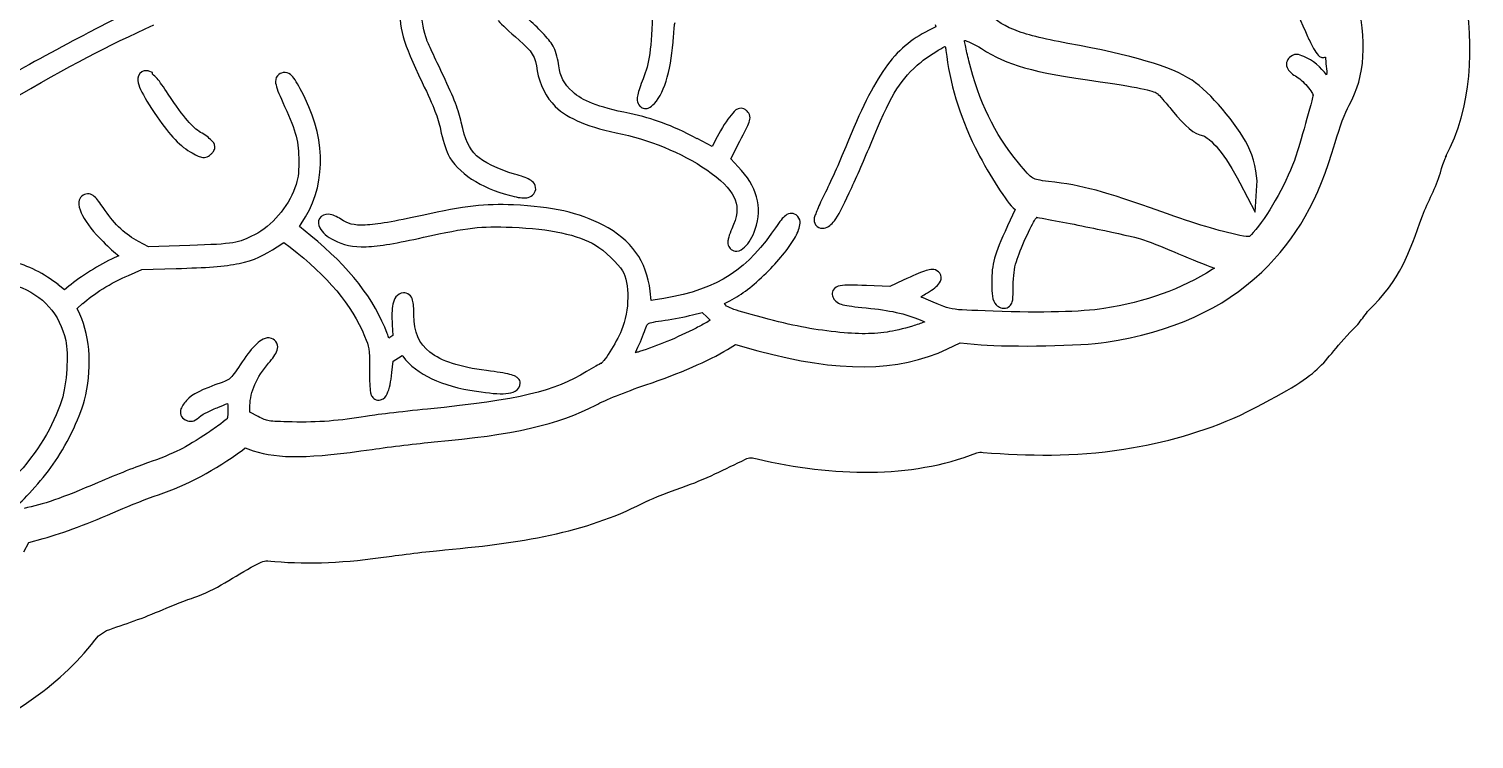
# Model space of a CAD drawing. Extents: x 3 to 1707, y 187 to 1378.
# Drawn here: x 133.8 to 267.7, y 419 to 484.7 of the extents above; entities that cross this region are included whole.
import ezdxf

# ---------------------------------------------------------------- set-up
doc = ezdxf.new("R2010")
doc.units = 0
doc.layers.add('Drawings', color=7, linetype='CONTINUOUS')

msp = doc.modelspace()

# ---------------------------------------------------------------- linework, layer by layer
at = {"layer": 'Drawings', "color": 7}
for points in [[(142.404992, 486.994788), (143.088861, 486.305511), (139.349647, 484.3645)], [(217.773701, 485.141554), (217.823342, 484.915409), (217.150502, 484.579042)], [(144.296425, 480.751624), (144.290777, 480.751624)], [(144.60513, 480.851879), (144.605268, 480.851004)], [(145.294514, 480.525789), (145.294514, 480.702245), (144.963609, 480.823646)], [(157.240288, 480.646993), (157.240279, 480.64688)], [(197.583039, 474.724724), (197.125287, 473.836913), (195.71343, 474.570318), (195.71343, 474.564671)], [(199.529876, 471.967388), (198.829462, 472.695288), (199.673267, 474.327487)], [(180.734887, 469.702773), (180.734887, 469.708419)], [(245.971866, 470.478076), (245.977514, 470.478076), (247.394885, 467.75956), (247.55482, 470.240976)], [(224.981884, 468.180202), (224.987531, 468.180202), (225.152972, 468.025768), (224.458074, 466.492808)], [(159.953701, 465.582043), (158.894809, 466.442242), (159.071291, 466.696056)], [(148.735956, 464.683165), (144.936077, 464.550753), (143.987485, 465.052564)], [(156.832163, 464.550781), (157.460882, 464.958831), (158.028931, 464.523226)], [(198.59783, 464.705215), (198.59783, 464.699568)], [(142.167506, 463.728865), (141.753877, 463.541399)], [(143.072077, 461.920521), (144.307451, 462.455393), (147.473099, 462.549126)], [(243.198266, 462.737411), (243.611894, 462.588624), (243.396812, 462.450848)], [(137.540367, 460.905606), (137.137767, 460.56924), (136.542139, 461.054478), (136.542139, 461.065771)], [(191.660114, 459.626911), (191.472592, 459.598678), (191.37331, 460.453372), (191.37331, 460.459018)], [(214.812217, 461.463855), (213.576842, 460.879349), (211.409422, 460.973083)], [(138.57166, 458.314223), (138.32899, 458.84359), (138.825345, 459.301273), (138.830993, 459.301273)], [(198.255989, 459.312255), (198.515206, 459.444668)], [(195.28871, 458.258887), (195.294357, 458.258887), (196.193179, 458.490707)], [(196.193179, 458.490707), (196.639902, 458.049568)], [(167.487271, 457.349195), (167.558965, 456.340096), (167.277695, 456.16364)], [(156.325029, 456.085887), (156.319382, 456.085887)], [(198.52595, 455.06157), (199.264969, 455.508242), (201.355177, 454.940282)], [(218.909627, 455.111091), (218.915275, 455.111091), (220.08447, 455.662507), (222.009226, 455.497062)], [(167.459695, 452.932303), (167.564483, 453.963452), (168.07187, 454.277769), (168.40829, 454.487257), (168.457931, 454.426556)], [(155.062062, 448.862252), (154.317528, 449.242746), (154.317528, 449.887896)], [(153.616772, 445.747855), (153.875989, 445.940968), (154.615009, 445.692801)], [(133.393033, 436.318498), (133.850782, 437.19527), (135.174397, 437.564725)], [(140.283737, 428.557788), (141.020759, 429.043337)]]:
    msp.add_lwpolyline(points, dxfattribs=at)
for points in [[(170.68643, 483.703569), (170.137981, 485.118488), (169.949424, 487.931047), (170.294861, 489.256383)], [(168.127449, 487.458598), (168.142415, 484.647789), (168.430391, 483.597667), (170.256266, 479.777279)], [(250.229494, 487.545357), (251.050912, 486.59693), (251.369975, 486.060026), (252.04395, 484.479465)], [(256.097842, 477.669864), (257.597149, 480.431237), (257.767927, 483.480868), (256.76517, 487.931837)], [(265.017245, 472.894132), (267.505586, 477.477288), (267.659817, 483.091198), (266.808326, 488.254511)], [(191.621082, 486.569121), (191.471454, 482.794301), (191.296265, 481.548215), (190.727643, 480.117457)], [(225.031296, 484.660692), (223.898408, 485.12947), (223.123835, 485.695313), (222.180007, 486.618246)], [(131.926436, 478.012837), (137.82356, 481.427971), (141.085863, 483.13781), (145.410766, 485.093106)], [(177.287523, 485.493872), (177.663667, 485.092344), (178.264787, 484.542819), (179.23434, 483.696228)], [(181.561777, 484.198039), (181.157489, 484.637851), (180.667569, 485.112926), (180.17198, 485.554516)], [(193.529268, 484.010686), (193.57826, 484.727942), (193.623129, 485.123061), (193.672657, 485.317558)], [(217.150502, 484.579042), (215.542471, 483.769775), (214.285117, 482.748168), (213.118991, 481.099566)], [(230.033458, 483.392414), (227.673492, 483.825958), (226.164184, 484.191913), (225.031296, 484.660692)], [(252.04395, 484.479465), (252.211905, 484.085644), (252.397592, 483.687617), (252.567882, 483.349049)], [(139.349647, 484.3645), (136.956172, 483.120786), (133.606265, 481.30863), (131.88225, 480.317064)], [(171.193818, 482.578658), (170.917602, 483.1744), (170.711101, 483.639932), (170.68643, 483.703569)], [(179.23434, 483.696228), (180.473134, 482.614514), (180.703343, 482.229022), (180.921949, 480.845385)], [(182.460732, 483.001445), (182.282442, 483.376801), (181.966062, 483.758199), (181.561777, 484.198039)], [(191.758933, 477.834744), (192.789648, 478.931196), (193.336335, 481.189713), (193.529268, 484.010686)], [(217.817805, 482.616067), (218.130384, 482.809462), (218.429692, 482.976318), (218.661609, 483.090294)], [(218.661609, 483.090294), (218.685046, 483.101587), (218.671775, 483.095941), (218.694703, 483.107234)], [(218.694703, 483.107234), (218.717858, 482.991197), (218.744994, 482.889841), (218.760891, 482.743284)], [(220.464711, 483.662603), (220.476288, 483.661361), (220.463652, 483.66424), (220.475724, 483.662603)], [(220.558458, 483.177364), (220.518475, 483.37076), (220.486595, 483.53468), (220.464711, 483.662603)], [(220.475724, 483.662603), (220.624618, 483.64284), (221.383985, 483.334), (222.053033, 482.907148)], [(220.878331, 481.776731), (220.755161, 482.280717), (220.640151, 482.781991), (220.558458, 483.177364)], [(241.543398, 479.973582), (239.567205, 481.276445), (236.042062, 482.28865), (230.033458, 483.392414)], [(252.567882, 483.349049), (252.73818, 483.010423), (252.867802, 482.758134), (253.014602, 482.56601)], [(172.19756, 480.439114), (171.827177, 481.220092), (171.470022, 481.982916), (171.193818, 482.578658)], [(182.907451, 481.303068), (182.843297, 481.870888), (182.674778, 482.550849), (182.460732, 483.001445)], [(216.10262, 481.369839), (216.498467, 481.732349), (217.192632, 482.22905), (217.817805, 482.616067)], [(218.760891, 482.743284), (219.084421, 479.764857), (219.993408, 476.755853), (221.468787, 473.74956)], [(225.483409, 472.319819), (223.242304, 475.048668), (221.798574, 478.01072), (220.878331, 481.776731)], [(222.053033, 482.907148), (224.547552, 481.315773), (226.519082, 480.768507), (233.033523, 479.841255)], [(250.571449, 482.091076), (250.452034, 481.971651), (250.336798, 481.814394), (250.295685, 481.611343)], [(251.21671, 482.366911), (250.966755, 482.375381), (250.700521, 482.219254), (250.571449, 482.091076)], [(251.895064, 482.173799), (251.641805, 482.279672), (251.466656, 482.357595), (251.21671, 482.366911)], [(253.985273, 480.480927), (253.514373, 481.164756), (252.707466, 481.834609), (251.895064, 482.173799)], [(253.014602, 482.56601), (253.165896, 482.368097), (253.215876, 482.187576), (253.571624, 482.080771)], [(253.571624, 482.080771), (253.688328, 482.045763), (253.796872, 482.094888), (253.908044, 482.124815)], [(253.908044, 482.124815), (253.862469, 481.697058), (254.097826, 480.802246), (253.996285, 480.50916)], [(144.290777, 480.751624), (144.015352, 480.58138), (143.909438, 480.219971), (143.932298, 479.952069)], [(144.605268, 480.851004), (144.486164, 480.834064), (144.376802, 480.800185), (144.296425, 480.751624)], [(144.963609, 480.823646), (144.853032, 480.864584), (144.724214, 480.867125), (144.60513, 480.851879)], [(145.72469, 480.1508), (145.578167, 480.336855), (145.428683, 480.408566), (145.294514, 480.525789)], [(157.240279, 480.64688), (157.085653, 480.587591), (156.859733, 480.453767), (156.754957, 480.21678)], [(157.913128, 480.60295), (157.710442, 480.709952), (157.430202, 480.719834), (157.240288, 480.646993)], [(158.392939, 480.156306), (158.253899, 480.345183), (158.115791, 480.495806), (157.913128, 480.60295)], [(173.885169, 476.082894), (173.645634, 477.187506), (173.216562, 478.290508), (172.19756, 480.439114)], [(180.921949, 480.845385), (181.114159, 479.629226), (181.753725, 478.346832), (182.587499, 477.553376)], [(184.164888, 478.92092), (183.393144, 479.617679), (183.016043, 480.34044), (182.907451, 481.303068)], [(213.118991, 481.099566), (211.952866, 479.450964), (210.86239, 477.184682), (209.484565, 473.820792)], [(211.762262, 474.002837), (213.634274, 478.54418), (214.349969, 479.764913), (216.10262, 481.369839)], [(250.295685, 481.611343), (250.254572, 481.408349), (250.309239, 481.192678), (250.400473, 481.032343)], [(250.400473, 481.032343), (250.582828, 480.711731), (250.862627, 480.523559), (251.249792, 480.287927)], [(253.996285, 480.50916), (253.991767, 480.495044), (253.989791, 480.495044), (253.985273, 480.480927)], [(143.932298, 479.952069), (143.95517, 479.684139), (144.050217, 479.423098), (144.191515, 479.11392)], [(144.191515, 479.11392), (144.474076, 478.495535), (144.97339, 477.683077), (145.724704, 476.58287)], [(146.756006, 478.678512), (146.307874, 479.352685), (145.984567, 479.82073), (145.72469, 480.1508)], [(156.754957, 480.21678), (156.650169, 479.979624), (156.676147, 479.75729), (156.727284, 479.538542)], [(156.727284, 479.538542), (156.829926, 479.100989), (157.07686, 478.540312), (157.526968, 477.553404)], [(159.424255, 478.281445), (158.966751, 479.207427), (158.671012, 479.778408), (158.392939, 480.156306)], [(170.256266, 479.777279), (171.397693, 477.388975), (171.716688, 476.5613), (171.960419, 475.41002)], [(190.727643, 480.117457), (190.468397, 479.465249), (190.304416, 479.007707), (190.22577, 478.63413)], [(233.033523, 479.841255), (237.019928, 479.273859), (238.104251, 478.952907), (238.366591, 478.716344)], [(246.711013, 473.935502), (245.670359, 475.97064), (243.21289, 478.873037), (241.543398, 479.973582)], [(251.249792, 480.287927), (251.577724, 480.088321), (252.021304, 479.667623), (252.336261, 479.273322)], [(252.336261, 479.273322), (252.493739, 479.076257), (252.621798, 478.880349), (252.69474, 478.738422)], [(149.745171, 475.154908), (148.999443, 475.591642), (148.223828, 476.470278), (146.756006, 478.678512)], [(159.071291, 466.696056), (161.323029, 469.981516), (161.426891, 474.22822), (159.424255, 478.281445)], [(189.486923, 476.891682), (186.414031, 477.534968), (185.139718, 478.04076), (184.164888, 478.92092)], [(190.22577, 478.63413), (190.186436, 478.447228), (190.163338, 478.281219), (190.181635, 478.104764)], [(190.181635, 478.104764), (190.199989, 477.928308), (190.277387, 477.727742), (190.418771, 477.586436)], [(191.196396, 477.393606), (191.459086, 477.492138), (191.575937, 477.640079), (191.758933, 477.834744)], [(238.366591, 478.716344), (238.381839, 478.702228), (238.605759, 478.469024), (238.851916, 478.186978)], [(238.851916, 478.186978), (239.098088, 477.904931), (239.398113, 477.546543), (239.695721, 477.188889)], [(252.766434, 478.633678), (252.495922, 477.4274), (251.360513, 473.48499), (251.018157, 472.557003)], [(252.69474, 478.738422), (252.767676, 478.596411), (252.734752, 478.492514), (252.766434, 478.633678)], [(145.724704, 476.58287), (146.896988, 474.866199), (147.892282, 473.808539), (148.973075, 473.246761)], [(157.526968, 477.553404), (158.603805, 475.192401), (158.833749, 474.291123), (158.834039, 472.452739)], [(182.587499, 477.553376), (183.838305, 476.363134), (185.626407, 475.646979), (188.819521, 474.972721)], [(195.71343, 474.564671), (193.241236, 475.851893), (191.719977, 476.424173), (189.486923, 476.891682)], [(190.418771, 477.586436), (190.488686, 477.516701), (190.580654, 477.433132), (190.727617, 477.382313)], [(190.727617, 477.382313), (190.874563, 477.331493), (191.065056, 477.343633), (191.196396, 477.393606)], [(198.857019, 476.748428), (198.490758, 476.329593), (197.977893, 475.488705), (197.583039, 474.724724)], [(199.507794, 477.332961), (199.196881, 477.198855), (199.099025, 477.025223), (198.857019, 476.748428)], [(200.059302, 477.327315), (199.910973, 477.39705), (199.663254, 477.399873), (199.507794, 477.332961)], [(200.346087, 477.11218), (200.27764, 477.17881), (200.20764, 477.25758), (200.059302, 477.327315)], [(200.605304, 476.654497), (200.569669, 476.862856), (200.431928, 477.028583), (200.346087, 477.11218)], [(200.528103, 476.086536), (200.592541, 476.270332), (200.640939, 476.446026), (200.605304, 476.654497)], [(239.695721, 477.188889), (240.956704, 475.673574), (241.711516, 474.99686), (242.607675, 474.817779)], [(254.790771, 474.206904), (255.223838, 475.698024), (255.703236, 476.943037), (256.097842, 477.669864)], [(150.759943, 474.399453), (150.513574, 474.6719), (150.137467, 474.925234), (149.745171, 475.154908)], [(171.960419, 475.41002), (172.140516, 474.559053), (172.410078, 473.617684), (172.660833, 473.116099)], [(175.297026, 472.994924), (174.580669, 473.710796), (174.24731, 474.412694), (173.885169, 476.082894)], [(199.673267, 474.327487), (200.145702, 475.235654), (200.399201, 475.718888), (200.528103, 476.086536)], [(151.068787, 473.798403), (151.061445, 474.14019), (150.887052, 474.259164), (150.759943, 474.399453)], [(150.936439, 473.384848), (150.999097, 473.473499), (151.072486, 473.627368), (151.068787, 473.798403)], [(188.819521, 474.972721), (191.745594, 474.354845), (194.834256, 472.999949), (197.031452, 471.371928)], [(209.484565, 473.820792), (208.902126, 472.398786), (208.004948, 470.401339), (207.515686, 469.425921)], [(209.80993, 469.558361), (210.40047, 470.808005), (211.090066, 472.372135), (211.762262, 474.002837)], [(221.468787, 473.74956), (221.972099, 472.724001), (222.662291, 471.514787), (223.316334, 470.474123)], [(242.607675, 474.817779), (242.774415, 474.784464), (243.381832, 474.363202), (244.002987, 473.59363)], [(247.55482, 470.240976), (247.623888, 471.307134), (247.245911, 472.889502), (246.711013, 473.935502)], [(247.996211, 462.224477), (251.236944, 465.31417), (253.238429, 468.862026), (254.790771, 474.206904)], [(148.973075, 473.246761), (149.420727, 473.014122), (149.620247, 472.865476), (149.960273, 472.822167)], [(149.960273, 472.822167), (150.130289, 472.79958), (150.347622, 472.859434), (150.478687, 472.943568)], [(150.478687, 472.943568), (150.609764, 473.027702), (150.678295, 473.104495), (150.754451, 473.180724)], [(150.754451, 473.180724), (150.816827, 473.242836), (150.873809, 473.296197), (150.936439, 473.384848)], [(158.834039, 472.452739), (158.834226, 471.226444), (158.786149, 470.884431), (158.475558, 470.015452)], [(172.660833, 473.116099), (173.518465, 471.399964), (175.726015, 470.005118), (178.330317, 469.327812)], [(178.821152, 471.285508), (177.386881, 471.668656), (175.818893, 472.473406), (175.297026, 472.994924)], [(244.002987, 473.59363), (244.624142, 472.82403), (245.316375, 471.741412), (245.971866, 470.478076)], [(251.018157, 472.557003), (250.140977, 470.179485), (248.464883, 467.258822), (247.212764, 465.873745)], [(264.535491, 471.421082), (264.8437, 472.482215), (265.275304, 473.369489), (265.017245, 472.894132)], [(180.221976, 470.767152), (179.885333, 470.963653), (179.433494, 471.121926), (178.821152, 471.285508)], [(197.031452, 471.371928), (198.28601, 470.442333), (198.982612, 469.654325), (199.254024, 468.896018)], [(201.096153, 466.188485), (201.79806, 468.243133), (201.251062, 470.189169), (199.529876, 471.967388)], [(226.779451, 470.935759), (226.501852, 471.104309), (226.170732, 471.482968), (225.483409, 472.319819)], [(262.867948, 467.429744), (263.406797, 468.775153), (264.123455, 470.002267), (264.535491, 471.421082)], [(158.475558, 470.015452), (157.834123, 468.220772), (156.330835, 466.483039), (154.747376, 465.675748)], [(180.652152, 470.386686), (180.535307, 470.564553), (180.390309, 470.669015), (180.221976, 470.767152)], [(180.365379, 469.245089), (180.542792, 469.357174), (180.670351, 469.534646), (180.734887, 469.702773)], [(180.734887, 469.708419), (180.817057, 469.922707), (180.768997, 470.208706), (180.652152, 470.386686)], [(223.316334, 470.474123), (223.970376, 469.433431), (224.532388, 468.59675), (224.981884, 468.180202)], [(228.263001, 470.610431), (227.404793, 470.712917), (227.057059, 470.767124), (226.779451, 470.935759)], [(238.647869, 467.825738), (233.285068, 469.740125), (231.492544, 470.224516), (228.263001, 470.610431)], [(138.555147, 469.000452), (138.469984, 468.82089), (138.458407, 468.638788), (138.472412, 468.471085)], [(138.472412, 468.471085), (138.500367, 468.135679), (138.628366, 467.810379), (138.819862, 467.450975)], [(139.001867, 469.40853), (138.815869, 469.3371), (138.640319, 469.180126), (138.555147, 469.000452)], [(139.558889, 469.419823), (139.377579, 469.484194), (139.156276, 469.468101), (139.001867, 469.40853)], [(140.000095, 469.122051), (139.871954, 469.248816), (139.7402, 469.355536), (139.558889, 469.419823)], [(140.921111, 467.908912), (140.518893, 468.503186), (140.256349, 468.868378), (140.000095, 469.122051)], [(178.710722, 468.438109), (176.078604, 468.55697), (174.238695, 468.340141), (170.261645, 467.467632)], [(178.330317, 469.327812), (178.968965, 469.161802), (179.401888, 469.069763), (179.791812, 469.085291)], [(187.010894, 466.56881), (184.764667, 467.730819), (182.330406, 468.27481), (178.710722, 468.438109)], [(179.791812, 469.085291), (179.986761, 469.093761), (180.187967, 469.133287), (180.365379, 469.245089)], [(199.254024, 468.896018), (199.52544, 468.13774), (199.428389, 467.34002), (198.928634, 466.227136)], [(207.515686, 469.425921), (207.260479, 468.917165), (207.029381, 468.422214), (206.859393, 468.025316)], [(208.42565, 466.972174), (208.765738, 467.417773), (209.21939, 468.308718), (209.80993, 469.558361)], [(138.819862, 467.450975), (139.202856, 466.732166), (139.86049, 465.889923), (140.711529, 465.046748)], [(143.987485, 465.052564), (142.844562, 465.652738), (141.77996, 466.640042), (140.921111, 467.908912)], [(160.753673, 467.186292), (160.573577, 466.881518), (160.657017, 466.558929), (160.775698, 466.33157)], [(161.564386, 467.577797), (161.270672, 467.577797), (160.933781, 467.491122), (160.753673, 467.186292)], [(162.1545, 467.417999), (161.9626, 467.501004), (161.82916, 467.577797), (161.564386, 467.577797)], [(162.739096, 467.109188), (162.547225, 467.230307), (162.346391, 467.335051), (162.1545, 467.417999)], [(164.983728, 466.56881), (163.906831, 466.52872), (163.389516, 466.698964), (162.739096, 467.109188)], [(170.261645, 467.467632), (167.670451, 466.899163), (166.060624, 466.608958), (164.983728, 466.56881)], [(203.71053, 467.280674), (203.440159, 467.000322), (203.134851, 466.569488), (202.602002, 465.808358)], [(204.173794, 467.606002), (203.980962, 467.537113), (203.845715, 467.420794), (203.71053, 467.280674)], [(204.730816, 467.594708), (204.59412, 467.647222), (204.366631, 467.674325), (204.173794, 467.606002)], [(205.216142, 467.059808), (205.154839, 467.280025), (204.95876, 467.507299), (204.730816, 467.594708)], [(205.210494, 466.436709), (205.256154, 466.635751), (205.277162, 466.839733), (205.216142, 467.059808)], [(206.655323, 467.506989), (206.603706, 467.362719), (206.550535, 467.321499), (206.550535, 467.076861)], [(206.550535, 467.076861), (206.550535, 466.862856), (206.621015, 466.611273), (206.820765, 466.442722)], [(206.859393, 468.025316), (206.774399, 467.826839), (206.706969, 467.651118), (206.655323, 467.506989)], [(226.134665, 465.362278), (226.483286, 466.137836), (226.867647, 466.871834), (227.033619, 467.104783)], [(227.033619, 467.104783), (227.163849, 467.28745), (227.202223, 467.301284), (227.165966, 467.286603)], [(227.165966, 467.286603), (227.12971, 467.272487), (227.178955, 467.29225), (227.408636, 467.253571)], [(227.408636, 467.253571), (228.806459, 467.009074), (230.906389, 466.591171), (232.774792, 466.200371)], [(245.971875, 465.620045), (243.951454, 466.045091), (242.009051, 466.625869), (238.647869, 467.825738)], [(257.799355, 458.566569), (260.911312, 461.616058), (261.59002, 463.889172), (262.867948, 467.429744)], [(154.747376, 465.675748), (153.946063, 465.26719), (153.504595, 465.074444), (152.723347, 464.942343)], [(160.775698, 466.33157), (161.0132, 465.876851), (161.471664, 465.496582), (162.099313, 465.168064)], [(170.377423, 465.438253), (174.600266, 466.365985), (175.561833, 466.474428), (178.594868, 466.364658)], [(178.594868, 466.364658), (182.13001, 466.237046), (184.680884, 465.674478), (186.310443, 464.72142)], [(191.37331, 460.459018), (191.050102, 463.226348), (189.624186, 465.216879), (187.010894, 466.56881)], [(202.602002, 465.808358), (199.965222, 462.041866), (196.995272, 460.357182), (191.660114, 459.626911)], [(198.928634, 466.227136), (198.806311, 465.954689), (198.708384, 465.686872), (198.641852, 465.449631)], [(200.114472, 464.528703), (200.510046, 464.901885), (200.853692, 465.478739), (201.096153, 466.188485)], [(204.614866, 465.140876), (204.911503, 465.619593), (205.119181, 466.038879), (205.210494, 466.436709)], [(206.820765, 466.442722), (207.020514, 466.274172), (207.282572, 466.254409), (207.477058, 466.293935)], [(207.477058, 466.293935), (207.86603, 466.372987), (208.156824, 466.619968), (208.42565, 466.972174)], [(224.458074, 466.492808), (223.822213, 465.079441), (223.464418, 464.237904), (223.25579, 463.49857)], [(232.774792, 466.200371), (234.643198, 465.809544), (236.328231, 465.428315), (236.762185, 465.296016)], [(247.212764, 465.873745), (246.938355, 465.57027), (246.862282, 465.517842), (246.804647, 465.50429)], [(140.711529, 465.046748), (141.27331, 464.490108), (141.788358, 464.026101), (142.167506, 463.728865)], [(152.723347, 464.942343), (151.942099, 464.810213), (150.803355, 464.752335), (148.735956, 464.683165)], [(153.330098, 463.023354), (154.685511, 463.308845), (155.656504, 463.791429), (156.832163, 464.550781)], [(158.028931, 464.523226), (161.561534, 461.799628), (163.718882, 459.204095), (164.928278, 456.295968)], [(167.024013, 456.522141), (165.891184, 459.649723), (163.467922, 462.728292), (159.953701, 465.582043)], [(162.099313, 465.168064), (162.935714, 464.730286), (163.832308, 464.51724), (165.077447, 464.567015)], [(165.077447, 464.567015), (166.322585, 464.616705), (167.934172, 464.9018), (170.377423, 465.438253)], [(186.310443, 464.72142), (187.111361, 464.253009), (188.453108, 462.948424), (188.803254, 462.350311)], [(198.570158, 465.113264), (198.555192, 465.00485), (198.516197, 464.917611), (198.59783, 464.705215)], [(198.641852, 465.449631), (198.608589, 465.331053), (198.584982, 465.221792), (198.570158, 465.113264)], [(198.59783, 464.699568), (198.65261, 464.55671), (198.743054, 464.415574), (198.884612, 464.308035)], [(199.38097, 464.159247), (199.705745, 464.176187), (199.916688, 464.342196), (200.114472, 464.528703)], [(201.901456, 461.926055), (203.059613, 463.025104), (204.021595, 464.183443), (204.614866, 465.140876)], [(225.279831, 463.189674), (225.44883, 463.736488), (225.786043, 464.586721), (226.134665, 465.362278)], [(236.762185, 465.296016), (237.415211, 465.096974), (238.856135, 464.54313), (239.889227, 464.088411)], [(246.804647, 465.50429), (246.747015, 465.490173), (246.505997, 465.507113), (245.971875, 465.620045)], [(136.542139, 461.065771), (135.350402, 462.029444), (133.649239, 462.896363), (132.383781, 463.150148)], [(141.753877, 463.541399), (140.374965, 462.90472), (138.640033, 461.822525), (137.540367, 460.905606)], [(147.473099, 462.549126), (150.253197, 462.632978), (151.974685, 462.737722), (153.330098, 463.023354)], [(198.884612, 464.308035), (199.026165, 464.200467), (199.218581, 464.150495), (199.38097, 464.159247)], [(223.25579, 463.49857), (223.047174, 462.75932), (223.003012, 462.14054), (223.002108, 461.281866)], [(224.993046, 460.912297), (224.993046, 461.889014), (225.079536, 462.541616), (225.279831, 463.189674)], [(239.889227, 464.088411), (240.952081, 463.620621), (242.4243, 463.01799), (243.198266, 462.737411)], [(138.830993, 459.301273), (139.765136, 460.163703), (141.475256, 461.232543), (143.072077, 461.920521)], [(188.803254, 462.350311), (189.462119, 461.224553), (189.490153, 458.666824), (188.720519, 456.836063)], [(198.515206, 459.444668), (199.746353, 460.066017), (200.629415, 460.718987), (201.901456, 461.926055)], [(216.759037, 462.313043), (216.314237, 462.158609), (215.708731, 461.887997), (214.812217, 461.463855)], [(217.343633, 462.46183), (217.163537, 462.442067), (216.981432, 462.390119), (216.759037, 462.313043)], [(217.922714, 462.35144), (217.73169, 462.469453), (217.523741, 462.481876), (217.343633, 462.46183)], [(218.314284, 461.744856), (218.296213, 462.015045), (218.104821, 462.238932), (217.922714, 462.35144)], [(218.077149, 461.105212), (218.208141, 461.266422), (218.332497, 461.474611), (218.314284, 461.744856)], [(243.396812, 462.450848), (240.615831, 460.658794), (237.213601, 459.435605), (233.38697, 458.850055)], [(233.590862, 455.734218), (239.680662, 456.680471), (244.398829, 458.794747), (247.996211, 462.224477)], [(132.786389, 460.916956), (135.165522, 460.090099), (136.69979, 458.359593), (137.253593, 455.882469)], [(208.287898, 460.503852), (208.210557, 460.341795), (208.21691, 460.16263), (208.249298, 460.03513)], [(208.977279, 460.950496), (208.729724, 460.903912), (208.442578, 460.827683), (208.287898, 460.503852)], [(211.409422, 460.973083), (210.183671, 461.02616), (209.472386, 461.044512), (208.977279, 460.950496)], [(216.852807, 460.195352), (217.426012, 460.52099), (217.815193, 460.782652), (218.077149, 461.105212)], [(223.002108, 461.281866), (223.001456, 460.686829), (223.011144, 460.293828), (223.057255, 459.980499)], [(224.937899, 459.66607), (224.984942, 459.956812), (224.993046, 460.324771), (224.993046, 460.912297)], [(167.553459, 459.262622), (167.441442, 458.764848), (167.42851, 458.128959), (167.487271, 457.349195)], [(167.834729, 459.924344), (167.689138, 459.72869), (167.609481, 459.511551), (167.553459, 459.262622)], [(168.52411, 460.2938), (168.243885, 460.2938), (167.980311, 460.119885), (167.834729, 459.924344)], [(169.059071, 460.128355), (168.888971, 460.259638), (168.682009, 460.2938), (168.52411, 460.2938)], [(169.373432, 459.637583), (169.320685, 459.812627), (169.229169, 459.996959), (169.059071, 460.128355)], [(169.494767, 458.231444), (169.491661, 458.881394), (169.478954, 459.287185), (169.373432, 459.637583)], [(198.77992, 458.8987), (198.443582, 459.0393), (198.41192, 459.099718), (198.255989, 459.312255)], [(208.249298, 460.03513), (208.281686, 459.9078), (208.332315, 459.814349), (208.38718, 459.726347)], [(208.38718, 459.726347), (208.473642, 459.587724), (208.624908, 459.445712), (208.795294, 459.356892)], [(208.795294, 459.356892), (208.965677, 459.267958), (209.150768, 459.214033), (209.390919, 459.163779)], [(209.390919, 459.163779), (209.87123, 459.06327), (210.584969, 458.982241), (211.795489, 458.860501)], [(216.43366, 459.93081), (216.570949, 460.019461), (216.681837, 460.09823), (216.852807, 460.195352)], [(216.643236, 459.837076), (216.563834, 459.870673), (216.507896, 459.89693), (216.43366, 459.93081)], [(223.139981, 458.601888), (218.741995, 458.764792), (219.546236, 458.610358), (216.643236, 459.837076)], [(223.057255, 459.980499), (223.103508, 459.667171), (223.217501, 459.390376), (223.404705, 459.202994)], [(223.404705, 459.202994), (223.537447, 459.0703), (223.687019, 458.980519), (223.851424, 458.927159)], [(224.424991, 458.927159), (224.565132, 458.980801), (224.719821, 459.114343), (224.800017, 459.252515)], [(224.800017, 459.252515), (224.88021, 459.390856), (224.914377, 459.520727), (224.937899, 459.66607)], [(138.985292, 450.351677), (139.702828, 453.06576), (139.563732, 456.159575), (138.57166, 458.314223)], [(170.983835, 454.801602), (169.946925, 455.615047), (169.501694, 456.65924), (169.494767, 458.231444)], [(191.224108, 457.464837), (191.357811, 457.543889), (191.805315, 457.639881), (192.746264, 457.768115)], [(192.746264, 457.768115), (193.502229, 457.871165), (194.611422, 458.085819), (195.28871, 458.258887)], [(196.921172, 457.762835), (196.885988, 457.743072), (196.80972, 457.684065), (196.612328, 457.569722)], [(196.639902, 458.049568), (196.851115, 457.842339), (196.871954, 457.816647), (196.921172, 457.762835)], [(201.195519, 458.170828), (199.853928, 458.538872), (199.145763, 458.745847), (198.77992, 458.8987)], [(208.133469, 456.731601), (205.879903, 456.995014), (204.286104, 457.322939), (201.195519, 458.170828)], [(211.795489, 458.860501), (213.796714, 458.659201), (215.294854, 458.285962), (216.637716, 457.674918)], [(216.637716, 457.674918), (216.735191, 457.630592), (216.701137, 457.649508), (216.781104, 457.608853)], [(233.38697, 458.850055), (231.296934, 458.53012), (227.667585, 458.434241), (223.139981, 458.601888)], [(223.851424, 458.927159), (224.015821, 458.873799), (224.199399, 458.841049), (224.424991, 458.927159)], [(256.885319, 457.381522), (257.209171, 457.759278), (257.492558, 458.17241), (257.799355, 458.566569)], [(167.183948, 456.108586), (167.13185, 456.239587), (167.082661, 456.360141), (167.024013, 456.522141)], [(188.720519, 456.836063), (188.472964, 456.24721), (188.043237, 455.462703), (187.639568, 454.828875)], [(190.038386, 454.840055), (190.293423, 455.348021), (190.642059, 456.169739), (190.843584, 456.725926)], [(190.843584, 456.725926), (190.942922, 457.000068), (191.016367, 457.192192), (191.075213, 457.299393)], [(191.075213, 457.299393), (191.13406, 457.406677), (191.157299, 457.425311), (191.224108, 457.464837)], [(195.619615, 457.034822), (194.828371, 456.634932), (193.832665, 456.173522), (192.906205, 455.783089)], [(196.612328, 457.569722), (196.358533, 457.422911), (196.01524, 457.234767), (195.619615, 457.034822)], [(213.306599, 456.6709), (211.740842, 456.45379), (210.406719, 456.465647), (208.133469, 456.731601)], [(215.650501, 457.222317), (214.835981, 456.978385), (213.908586, 456.754357), (213.306599, 456.6709)], [(216.73697, 457.586267), (216.437458, 457.471924), (216.057762, 457.344311), (215.650501, 457.222317)], [(216.781104, 457.608853), (216.75795, 457.600383), (216.761056, 457.594737), (216.73697, 457.586267)], [(245.965852, 448.954517), (254.628466, 453.269884), (252.796893, 453.260877), (256.885319, 457.381522)], [(137.253593, 455.882469), (137.525517, 454.666112), (137.357591, 451.833), (136.895112, 450.406844)], [(154.918555, 455.556634), (154.501216, 455.168855), (154.056374, 454.615124), (153.605969, 453.924435)], [(155.547272, 456.008811), (155.329846, 455.902091), (155.127224, 455.75048), (154.918555, 455.556634)], [(156.319382, 456.085887), (156.032089, 456.193737), (155.763161, 456.114685), (155.547272, 456.008811)], [(156.038228, 453.791966), (156.439875, 454.250665), (156.703043, 454.596066), (156.826882, 454.983054)], [(156.81587, 455.639243), (156.716503, 455.863694), (156.511812, 456.01347), (156.325029, 456.085887)], [(156.826882, 454.983054), (156.888806, 455.17645), (156.915801, 455.413549), (156.81587, 455.639243)], [(164.928278, 456.295968), (165.38633, 455.194519), (165.3734, 455.230205), (165.374998, 453.27968)], [(167.277695, 456.16364), (167.242596, 456.141054), (167.217804, 456.129761), (167.183948, 456.108586)], [(192.906205, 455.783089), (192.130994, 455.456407), (191.152744, 455.103694), (190.380306, 454.856712)], [(190.959283, 451.775094), (194.117532, 452.847181), (196.752189, 453.984768), (198.52595, 455.06157)], [(201.355177, 454.940282), (208.807924, 452.915928), (214.280972, 452.94354), (218.909627, 455.111091)], [(222.009226, 455.497062), (224.759666, 455.265835), (231.383303, 455.390907), (233.590862, 455.734218)], [(153.605969, 453.924435), (153.086496, 453.127787), (152.782557, 452.69718), (152.552591, 452.468691)], [(154.317528, 449.887896), (154.317528, 451.072575), (154.933761, 452.530662), (156.038228, 453.791966)], [(168.457931, 454.426556), (169.824715, 452.690121), (172.023549, 451.683168), (175.280064, 451.189713)], [(176.228662, 453.103197), (173.727047, 453.425249), (172.020745, 453.988128), (170.983835, 454.801602)], [(186.906044, 453.803033), (186.715725, 453.735557), (186.575045, 453.644082), (186.326962, 453.505261)], [(186.895031, 453.814326), (186.849485, 453.769718), (186.804531, 453.767742), (186.906044, 453.803033)], [(187.08806, 454.034825), (187.0099, 453.936575), (186.940578, 453.858934), (186.895031, 453.814326)], [(187.639568, 454.828875), (187.437729, 454.511961), (187.244392, 454.231439), (187.08806, 454.034825)], [(190.380306, 454.856712), (190.223336, 454.806458), (190.13069, 454.786695), (189.994251, 454.746322)], [(189.994251, 454.746322), (190.011193, 454.780484), (190.021076, 454.805328), (190.038386, 454.840055)], [(152.552591, 452.468691), (152.322628, 452.240287), (152.166093, 452.164821), (151.747393, 452.016513)], [(165.374998, 453.27968), (165.375427, 452.70836), (165.389682, 452.16962), (165.413598, 451.752253)], [(167.012975, 450.952698), (167.242063, 451.415576), (167.375336, 452.069902), (167.459695, 452.932303)], [(185.483158, 453.008984), (182.477578, 451.166873), (179.301243, 450.409159), (170.757935, 449.540546)], [(178.362991, 452.755819), (177.897973, 452.86988), (177.220471, 452.975471), (176.228662, 453.103197)], [(178.936557, 452.546331), (178.769676, 452.636112), (178.595501, 452.698789), (178.362991, 452.755819)], [(179.19024, 452.353218), (179.108493, 452.448081), (179.019998, 452.501441), (178.936557, 452.546331)], [(179.344668, 451.945169), (179.344668, 452.103837), (179.271986, 452.258243), (179.19024, 452.353218)], [(186.326962, 453.505261), (186.078871, 453.366355), (185.780836, 453.191424), (185.483158, 453.008984)], [(151.747393, 452.016513), (149.821361, 451.334153), (148.978759, 450.949762), (148.438354, 450.334681)], [(165.413598, 451.752253), (165.42574, 451.543613), (165.440706, 451.365943), (165.457733, 451.222887)], [(165.457733, 451.222887), (165.466204, 451.151458), (165.478346, 451.085958), (165.490827, 451.02441)], [(165.490827, 451.02441), (165.503251, 450.963145), (165.487438, 450.928418), (165.584574, 450.776243)], [(166.411832, 450.384709), (166.763813, 450.476184), (166.898428, 450.721245), (167.012975, 450.952698)], [(175.280064, 451.189713), (176.467782, 451.00987), (177.360533, 450.930818), (178.015535, 450.980225)], [(178.015535, 450.980225), (178.343038, 451.005635), (178.615063, 451.055043), (178.864857, 451.189713)], [(178.864857, 451.189713), (179.114643, 451.324384), (179.344666, 451.632913), (179.344668, 451.945169)], [(186.332144, 449.911272), (187.256074, 450.400859), (189.030667, 451.120402), (190.959283, 451.775094)], [(136.895112, 450.406844), (136.071217, 447.866535), (134.661933, 445.545736), (132.538213, 443.260397)], [(136.106429, 444.434885), (137.245461, 446.009969), (138.533297, 448.641838), (138.985292, 450.351677)], [(148.438354, 450.334681), (148.161574, 450.01963), (147.965077, 449.773044), (147.892364, 449.42482)], [(150.385171, 449.270358), (150.686445, 449.417451), (151.056134, 449.580581), (151.410973, 449.728041)], [(151.410973, 449.728041), (151.724328, 449.858195), (152.010018, 449.965197), (152.249262, 450.047863)], [(152.249262, 450.047863), (152.258016, 449.903028), (152.265358, 449.771181), (152.271287, 449.595713)], [(165.584574, 450.776243), (165.657793, 450.661617), (165.741375, 450.553486), (165.882386, 450.467432)], [(165.882386, 450.467432), (166.023402, 450.381321), (166.235841, 450.338972), (166.411832, 450.384709)], [(171.375289, 446.497974), (178.582427, 447.137533), (182.938944, 448.11329), (186.332144, 449.911272)], [(147.892364, 449.42482), (147.855994, 449.250623), (147.873162, 449.02397), (147.986111, 448.84582)], [(147.986111, 448.84582), (148.099116, 448.667671), (148.269087, 448.568009), (148.421801, 448.509454)], [(148.421801, 448.509454), (148.491406, 448.484044), (148.545847, 448.454964), (148.664471, 448.426731)], [(148.664471, 448.426731), (148.783095, 448.398498), (148.979253, 448.406968), (149.111191, 448.459764)], [(149.111191, 448.459764), (149.375067, 448.566202), (149.47916, 448.692967), (149.789546, 448.939525)], [(149.789546, 448.939525), (149.828287, 448.970299), (150.083898, 449.123321), (150.385171, 449.270358)], [(152.210662, 448.66369), (152.200497, 448.652397), (151.941336, 448.418628), (151.609522, 448.172918)], [(152.249262, 448.856803), (152.226108, 448.691076), (152.173643, 448.619082), (152.210662, 448.66369)], [(152.271287, 449.595713), (152.281735, 449.272532), (152.272216, 449.022558), (152.249262, 448.856803)], [(156.10441, 448.454202), (155.744045, 448.514903), (155.563785, 448.607506), (155.062062, 448.862252)], [(158.21668, 448.349458), (157.048586, 448.374867), (156.464772, 448.393501), (156.10441, 448.454202)], [(165.027783, 448.86228), (162.754386, 448.461599), (160.536148, 448.297509), (158.21668, 448.349458)], [(170.757935, 449.540546), (168.291405, 449.289838), (165.765083, 448.992179), (165.027783, 448.86228)], [(235.231722, 445.831424), (238.999447, 446.416861), (242.624326, 447.446853), (245.965852, 448.954517)], [(150.390692, 447.323729), (149.476757, 446.716638), (148.437052, 446.07993), (147.820672, 445.768719)], [(151.609522, 448.172918), (151.277699, 447.927292), (150.847662, 447.627261), (150.390692, 447.323729)], [(147.820672, 445.768719), (147.148169, 445.429219), (145.805016, 444.881529), (144.925263, 444.588669)], [(145.851562, 441.612162), (148.47103, 442.481), (151.085472, 443.877596), (153.616772, 445.747855)], [(154.615009, 445.692801), (156.953348, 444.915211), (159.871432, 444.974274), (165.645137, 445.814202)], [(165.645137, 445.814202), (167.300163, 446.054746), (169.891177, 446.366381), (171.375289, 446.497974)], [(222.195938, 445.531026), (226.388641, 445.216936), (230.516731, 445.09864), (235.231722, 445.831424)], [(134.154094, 442.041725), (134.821741, 442.782076), (135.537134, 443.647668), (136.106429, 444.434885)], [(144.925263, 444.588669), (143.973869, 444.271981), (141.907055, 443.451082), (140.265035, 442.746926)], [(194.287986, 442.284613), (196.521419, 443.042778), (198.301456, 444.005491), (200.204735, 444.893359)], [(200.204735, 444.893359), (200.489817, 445.103411), (200.896242, 445.044687), (201.267038, 444.926109)], [(201.267038, 444.926109), (208.42617, 443.308083), (215.377482, 443.072818), (221.60714, 445.481619)], [(221.60714, 445.481619), (221.803191, 445.552483), (221.969905, 445.549095), (222.195938, 445.531026)], [(132.438909, 440.381914), (132.895393, 440.698038), (133.48645, 441.301374), (134.154094, 442.041725)], [(140.265035, 442.746926), (136.853163, 441.283785), (135.164277, 440.701595), (133.398779, 440.353738)], [(142.117865, 440.161924), (143.171952, 440.628105), (144.877965, 441.289234), (145.851562, 441.612162)], [(191.13404, 441.058431), (190.976364, 440.974861), (192.682016, 441.739436), (194.287986, 442.284613)], [(172.36266, 436.511611), (180.118137, 437.199843), (185.930533, 438.301123), (191.13404, 441.058431)], [(135.174397, 437.564725), (137.06415, 438.090901), (139.467556, 438.989836), (142.117865, 440.161924)], [(167.191154, 435.898505), (168.575897, 436.099806), (171.220731, 436.410367), (172.36266, 436.511611)], [(149.107402, 432.100591), (151.137778, 432.774001), (152.905821, 434.071923), (154.789452, 435.104343)], [(154.789452, 435.104343), (155.817312, 435.567729), (155.452753, 435.524759), (156.617597, 435.433538)], [(156.617597, 435.433538), (159.819713, 435.178031), (163.139589, 435.309314), (167.191154, 435.898505)], [(141.020759, 429.043337), (142.737744, 429.647154), (144.399493, 430.166752), (146.278719, 430.997843)], [(146.278719, 430.997843), (146.904115, 431.274525), (148.693471, 431.963294), (149.107402, 432.100591)], [(126.873257, 418.999209), (132.082731, 420.722996), (136.946512, 424.149846), (140.283737, 428.557788)]]:
    msp.add_open_spline(points, degree=3, dxfattribs=at)

doc.saveas('drawing.dxf')
